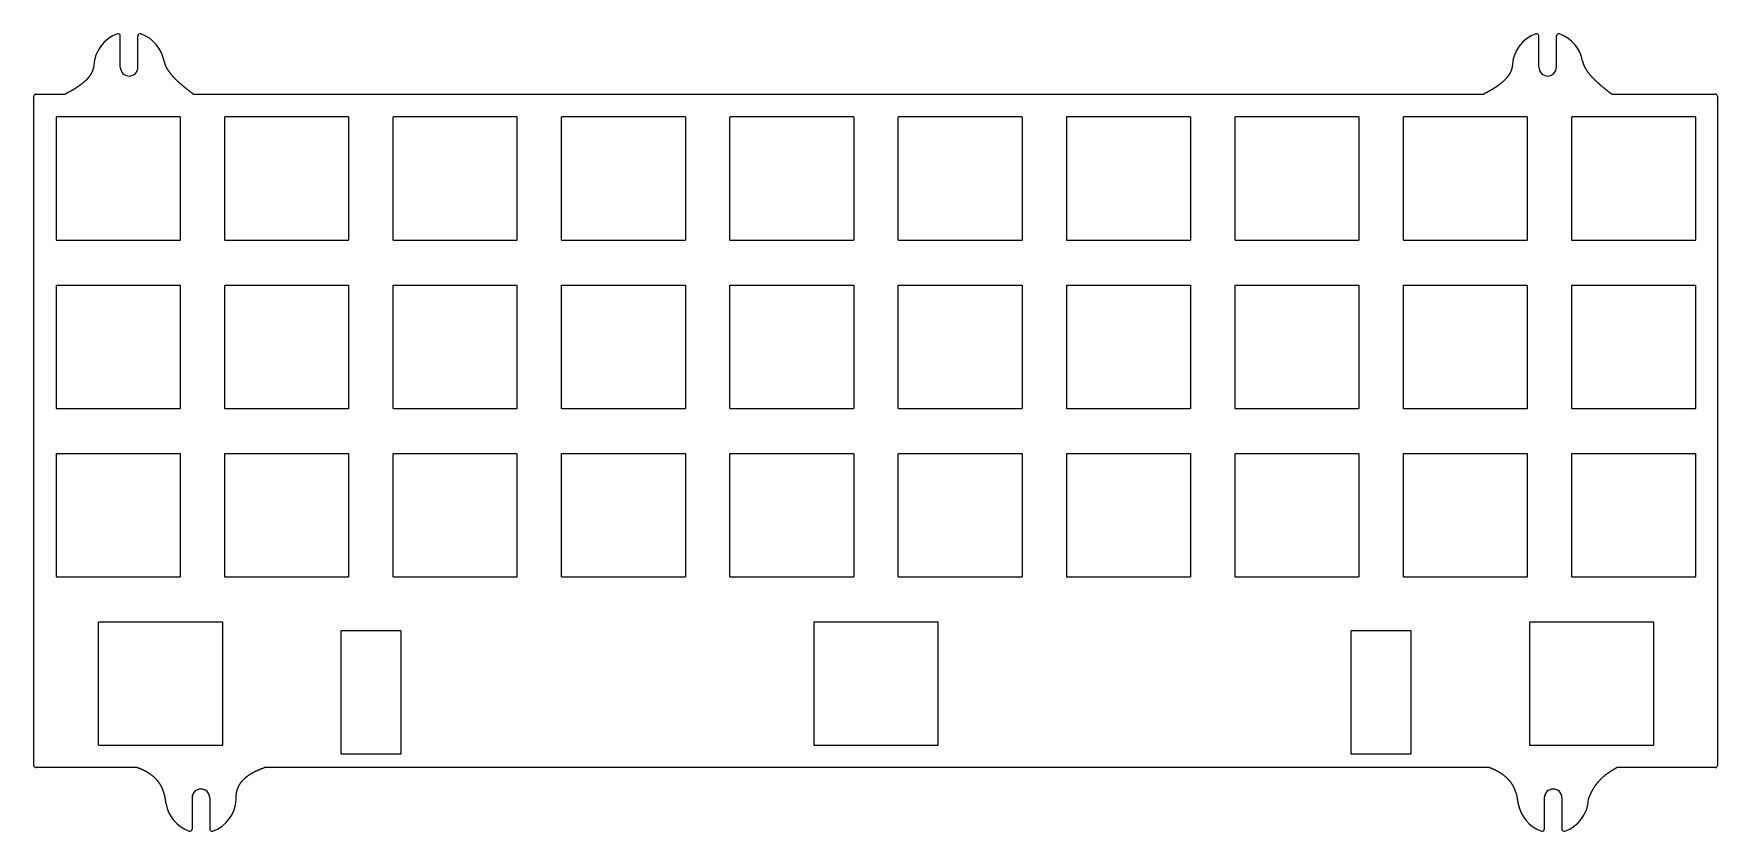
# Model space of a CAD drawing. Header units: millimetres. Extents: x -481 to -291, y -101 to -10.
import ezdxf

# ---------------------------------------------------------------- set-up
doc = ezdxf.new("R2010")
doc.units = ezdxf.units.MM
doc.layers.get('0').update_dxf_attribs({"linetype": 'CONTINUOUS'})

msp = doc.modelspace()

# ---------------------------------------------------------------- linework, layer by layer
for p, q in [((-471.26, -14.17), (-471.26, -10.63)), ((-469.26, -14.17), (-469.26, -10.63)), ((-310.76, -14.17), (-310.76, -10.63)), ((-308.76, -14.17), (-308.76, -10.63)), ((-481.06, -93.17), (-481.06, -17.47)), ((-480.81, -17.22), (-477.49, -17.22)), ((-462.99, -17.22), (-316.99, -17.22)), ((-302.49, -17.22), (-290.81, -17.22)), ((-290.56, -17.47), (-290.56, -93.17)), ((-469.39, -93.42), (-480.81, -93.42)), ((-316.39, -93.42), (-454.95, -93.42)), ((-290.81, -93.42), (-301.95, -93.42)), ((-463.14, -96.85), (-463.14, -100.38)), ((-461.14, -96.85), (-461.14, -100.38)), ((-310.14, -96.85), (-310.14, -100.38)), ((-308.14, -96.85), (-308.14, -100.38))]:
    msp.add_line(p, q)
for points in [[(-478.43, -19.77), (-464.53, -19.77, -0.414214), (-464.48, -19.82), (-464.48, -33.72, -0.414214), (-464.53, -33.77), (-478.43, -33.77, -0.414214), (-478.48, -33.72), (-478.48, -19.82, -0.414214)], [(-459.38, -19.77), (-445.48, -19.77, -0.414214), (-445.43, -19.82), (-445.43, -33.72, -0.414214), (-445.48, -33.77), (-459.38, -33.77, -0.414214), (-459.43, -33.72), (-459.43, -19.82, -0.414214)], [(-440.33, -19.77), (-426.43, -19.77, -0.414214), (-426.38, -19.82), (-426.38, -33.72, -0.414214), (-426.43, -33.77), (-440.33, -33.77, -0.414214), (-440.38, -33.72), (-440.38, -19.82, -0.414214)], [(-421.28, -19.77), (-407.38, -19.77, -0.414214), (-407.33, -19.82), (-407.33, -33.72, -0.414214), (-407.38, -33.77), (-421.28, -33.77, -0.414214), (-421.33, -33.72), (-421.33, -19.82, -0.414214)], [(-402.23, -19.77), (-388.33, -19.77, -0.414214), (-388.28, -19.82), (-388.28, -33.72, -0.414214), (-388.33, -33.77), (-402.23, -33.77, -0.414214), (-402.28, -33.72), (-402.28, -19.82, -0.414214)], [(-383.18, -19.77), (-369.28, -19.77, -0.414214), (-369.23, -19.82), (-369.23, -33.72, -0.414214), (-369.28, -33.77), (-383.18, -33.77, -0.414214), (-383.23, -33.72), (-383.23, -19.82, -0.414214)], [(-364.13, -19.77), (-350.23, -19.77, -0.414214), (-350.18, -19.82), (-350.18, -33.72, -0.414214), (-350.23, -33.77), (-364.13, -33.77, -0.414214), (-364.18, -33.72), (-364.18, -19.82, -0.414214)], [(-345.08, -19.77), (-331.18, -19.77, -0.414214), (-331.13, -19.82), (-331.13, -33.72, -0.414214), (-331.18, -33.77), (-345.08, -33.77, -0.414214), (-345.13, -33.72), (-345.13, -19.82, -0.414214)], [(-326.03, -19.77), (-312.13, -19.77, -0.414214), (-312.08, -19.82), (-312.08, -33.72, -0.414214), (-312.13, -33.77), (-326.03, -33.77, -0.414214), (-326.08, -33.72), (-326.08, -19.82, -0.414214)], [(-306.98, -19.77), (-293.08, -19.77, -0.414214), (-293.03, -19.82), (-293.03, -33.72, -0.414214), (-293.08, -33.77), (-306.98, -33.77, -0.414214), (-307.03, -33.72), (-307.03, -19.82, -0.414214)], [(-478.43, -38.82), (-464.53, -38.82, -0.414214), (-464.48, -38.87), (-464.48, -52.77, -0.414214), (-464.53, -52.82), (-478.43, -52.82, -0.414214), (-478.48, -52.77), (-478.48, -38.87, -0.414214)], [(-459.38, -38.82), (-445.48, -38.82, -0.414214), (-445.43, -38.87), (-445.43, -52.77, -0.414214), (-445.48, -52.82), (-459.38, -52.82, -0.414214), (-459.43, -52.77), (-459.43, -38.87, -0.414214)], [(-440.33, -38.82), (-426.43, -38.82, -0.414214), (-426.38, -38.87), (-426.38, -52.77, -0.414214), (-426.43, -52.82), (-440.33, -52.82, -0.414214), (-440.38, -52.77), (-440.38, -38.87, -0.414214)], [(-421.28, -38.82), (-407.38, -38.82, -0.414214), (-407.33, -38.87), (-407.33, -52.77, -0.414214), (-407.38, -52.82), (-421.28, -52.82, -0.414214), (-421.33, -52.77), (-421.33, -38.87, -0.414214)], [(-402.23, -38.82), (-388.33, -38.82, -0.414214), (-388.28, -38.87), (-388.28, -52.77, -0.414214), (-388.33, -52.82), (-402.23, -52.82, -0.414214), (-402.28, -52.77), (-402.28, -38.87, -0.414214)], [(-383.18, -38.82), (-369.28, -38.82, -0.414214), (-369.23, -38.87), (-369.23, -52.77, -0.414214), (-369.28, -52.82), (-383.18, -52.82, -0.414214), (-383.23, -52.77), (-383.23, -38.87, -0.414214)], [(-364.13, -38.82), (-350.23, -38.82, -0.414214), (-350.18, -38.87), (-350.18, -52.77, -0.414214), (-350.23, -52.82), (-364.13, -52.82, -0.414214), (-364.18, -52.77), (-364.18, -38.87, -0.414214)], [(-345.08, -38.82), (-331.18, -38.82, -0.414214), (-331.13, -38.87), (-331.13, -52.77, -0.414214), (-331.18, -52.82), (-345.08, -52.82, -0.414214), (-345.13, -52.77), (-345.13, -38.87, -0.414214)], [(-326.03, -38.82), (-312.13, -38.82, -0.414214), (-312.08, -38.87), (-312.08, -52.77, -0.414214), (-312.13, -52.82), (-326.03, -52.82, -0.414214), (-326.08, -52.77), (-326.08, -38.87, -0.414214)], [(-306.98, -38.82), (-293.08, -38.82, -0.414214), (-293.03, -38.87), (-293.03, -52.77, -0.414214), (-293.08, -52.82), (-306.98, -52.82, -0.414214), (-307.03, -52.77), (-307.03, -38.87, -0.414214)], [(-478.43, -57.87), (-464.53, -57.87, -0.414214), (-464.48, -57.92), (-464.48, -71.82, -0.414214), (-464.53, -71.87), (-478.43, -71.87, -0.414214), (-478.48, -71.82), (-478.48, -57.92, -0.414214)], [(-459.38, -57.87), (-445.48, -57.87, -0.414214), (-445.43, -57.92), (-445.43, -71.82, -0.414214), (-445.48, -71.87), (-459.38, -71.87, -0.414214), (-459.43, -71.82), (-459.43, -57.92, -0.414214)], [(-440.33, -57.87), (-426.43, -57.87, -0.414214), (-426.38, -57.92), (-426.38, -71.82, -0.414214), (-426.43, -71.87), (-440.33, -71.87, -0.414214), (-440.38, -71.82), (-440.38, -57.92, -0.414214)], [(-421.28, -57.87), (-407.38, -57.87, -0.414214), (-407.33, -57.92), (-407.33, -71.82, -0.414214), (-407.38, -71.87), (-421.28, -71.87, -0.414214), (-421.33, -71.82), (-421.33, -57.92, -0.414214)], [(-402.23, -57.87), (-388.33, -57.87, -0.414214), (-388.28, -57.92), (-388.28, -71.82, -0.414214), (-388.33, -71.87), (-402.23, -71.87, -0.414214), (-402.28, -71.82), (-402.28, -57.92, -0.414214)], [(-383.18, -57.87), (-369.28, -57.87, -0.414214), (-369.23, -57.92), (-369.23, -71.82, -0.414214), (-369.28, -71.87), (-383.18, -71.87, -0.414214), (-383.23, -71.82), (-383.23, -57.92, -0.414214)], [(-364.13, -57.87), (-350.23, -57.87, -0.414214), (-350.18, -57.92), (-350.18, -71.82, -0.414214), (-350.23, -71.87), (-364.13, -71.87, -0.414214), (-364.18, -71.82), (-364.18, -57.92, -0.414214)], [(-345.08, -57.87), (-331.18, -57.87, -0.414214), (-331.13, -57.92), (-331.13, -71.82, -0.414214), (-331.18, -71.87), (-345.08, -71.87, -0.414214), (-345.13, -71.82), (-345.13, -57.92, -0.414214)], [(-326.03, -57.87), (-312.13, -57.87, -0.414214), (-312.08, -57.92), (-312.08, -71.82, -0.414214), (-312.13, -71.87), (-326.03, -71.87, -0.414214), (-326.08, -71.82), (-326.08, -57.92, -0.414214)], [(-306.98, -57.87), (-293.08, -57.87, -0.414214), (-293.03, -57.92), (-293.03, -71.82, -0.414214), (-293.08, -71.87), (-306.98, -71.87, -0.414214), (-307.03, -71.82), (-307.03, -57.92, -0.414214)], [(-473.66, -76.92), (-459.76, -76.92, -0.414214), (-459.71, -76.97), (-459.71, -90.87, -0.414214), (-459.76, -90.92), (-473.66, -90.92, -0.414214), (-473.71, -90.87), (-473.71, -76.97, -0.414214)], [(-446.23, -77.92), (-439.58, -77.92, -0.414214), (-439.53, -77.97), (-439.53, -91.87, -0.414214), (-439.58, -91.92), (-446.23, -91.92, -0.414214), (-446.28, -91.87), (-446.28, -77.97, -0.414214)], [(-392.7, -76.92), (-378.8, -76.92, -0.414214), (-378.75, -76.97), (-378.75, -90.87, -0.414214), (-378.8, -90.92), (-392.7, -90.92, -0.414214), (-392.75, -90.87), (-392.75, -76.97, -0.414214)], [(-331.93, -77.92), (-325.28, -77.92, -0.414214), (-325.23, -77.97), (-325.23, -91.87, -0.414214), (-325.28, -91.92), (-331.93, -91.92, -0.414214), (-331.98, -91.87), (-331.98, -77.97, -0.414214)], [(-311.74, -76.92), (-297.84, -76.92, -0.414214), (-297.79, -76.97), (-297.79, -90.87, -0.414214), (-297.84, -90.92), (-311.74, -90.92, -0.414214), (-311.79, -90.87), (-311.79, -76.97, -0.414214)]]:
    msp.add_lwpolyline(points, format="xyb", close=True)
for centre, radius, start, end in [((-470.26, -14.17), 4, 109.4711, 177.3301), ((-471.51, -10.63), 0.25, 0, 109.4712), ((-469.01, -10.63), 0.25, 70.5288, 180), ((-470.26, -14.17), 4, 9.6926, 70.5287), ((-309.76, -14.17), 4, 109.4712, 177.3301), ((-311.01, -10.63), 0.25, 0, 109.4712), ((-308.51, -10.63), 0.25, 70.5288, 180), ((-309.76, -14.17), 4, 9.6926, 70.5288), ((-470.26, -14.17), 1, 180, 360), ((-470.26, -14.17), 1, 180, 360), ((-309.76, -14.17), 1, -180, 0), ((-309.76, -14.17), 1, -180, 0), ((-480.81, -17.47), 0.25, 90, 180), ((-290.81, -17.47), 0.25, 0, 90), ((-480.81, -93.17), 0.25, 180, 270), ((-290.81, -93.17), 0.25, -90, 0), ((-462.14, -96.85), 1, 0.001, 180), ((-462.14, -96.85), 1, 0, 180.001), ((-462.14, -96.85), 4, 289.4712, 357.3281), ((-309.14, -96.85), 1, 0.0059, 180), ((-309.14, -96.85), 1, 0, 180.0059), ((-309.14, -96.85), 4, 289.4712, 357.3296), ((-462.14, -96.85), 4, 189.6947, 250.5288), ((-309.14, -96.85), 4, 189.6931, 250.5288), ((-463.39, -100.38), 0.25, 250.5288, 360), ((-460.89, -100.38), 0.25, 180, 289.4712), ((-310.39, -100.38), 0.25, -109.4712, 0), ((-307.89, -100.38), 0.25, 180, 289.4712)]:
    msp.add_arc(centre, radius, start, end)
for points in [[(-474.26, -13.98), (-474.26, -14.05), (-474.29, -14.19), (-474.33, -14.39), (-474.43, -14.67), (-474.6, -15), (-474.84, -15.33), (-475.14, -15.66), (-475.5, -15.98), (-475.92, -16.29), (-476.39, -16.61), (-476.81, -16.85), (-477.14, -17.03), (-477.37, -17.15), (-477.49, -17.22)], [(-466.32, -13.49), (-466.3, -13.56), (-466.27, -13.68), (-466.21, -13.88), (-466.09, -14.14), (-465.89, -14.49), (-465.64, -14.84), (-465.33, -15.21), (-464.96, -15.59), (-464.54, -15.98), (-464.07, -16.38), (-463.66, -16.71), (-463.33, -16.96), (-463.1, -17.13), (-462.99, -17.22)], [(-313.76, -13.98), (-313.76, -14.05), (-313.79, -14.19), (-313.83, -14.39), (-313.93, -14.67), (-314.1, -15), (-314.34, -15.33), (-314.64, -15.66), (-315, -15.98), (-315.42, -16.29), (-315.89, -16.61), (-316.31, -16.85), (-316.64, -17.03), (-316.87, -17.15), (-316.99, -17.22)], [(-305.82, -13.49), (-305.8, -13.56), (-305.77, -13.68), (-305.71, -13.88), (-305.59, -14.14), (-305.39, -14.49), (-305.14, -14.84), (-304.83, -15.21), (-304.46, -15.59), (-304.04, -15.98), (-303.57, -16.38), (-303.16, -16.71), (-302.83, -16.96), (-302.6, -17.13), (-302.49, -17.22)], [(-466.09, -97.52), (-466.1, -97.4), (-466.12, -97.16), (-466.18, -96.81), (-466.28, -96.37), (-466.46, -95.85), (-466.69, -95.38), (-466.99, -94.94), (-467.35, -94.56), (-467.78, -94.21), (-468.26, -93.91), (-468.69, -93.69), (-469.03, -93.55), (-469.27, -93.46), (-469.39, -93.42)], [(-458.15, -97.04), (-458.15, -96.94), (-458.15, -96.74), (-458.14, -96.45), (-458.08, -96.08), (-457.94, -95.65), (-457.73, -95.24), (-457.44, -94.86), (-457.07, -94.52), (-456.64, -94.2), (-456.14, -93.92), (-455.69, -93.7), (-455.33, -93.56), (-455.07, -93.46), (-454.95, -93.42)], [(-313.09, -97.52), (-313.1, -97.4), (-313.13, -97.17), (-313.18, -96.82), (-313.28, -96.38), (-313.47, -95.87), (-313.7, -95.4), (-314, -94.96), (-314.37, -94.58), (-314.79, -94.23), (-315.27, -93.92), (-315.7, -93.7), (-316.04, -93.55), (-316.27, -93.46), (-316.39, -93.42)], [(-305.15, -97.04), (-305.12, -96.94), (-305.05, -96.76), (-304.94, -96.49), (-304.78, -96.15), (-304.55, -95.73), (-304.28, -95.33), (-303.98, -94.96), (-303.64, -94.61), (-303.27, -94.28), (-302.86, -93.97), (-302.51, -93.74), (-302.23, -93.58), (-302.04, -93.47), (-301.95, -93.42)]]:
    msp.add_open_spline(points, degree=5)

doc.saveas('drawing.dxf')
